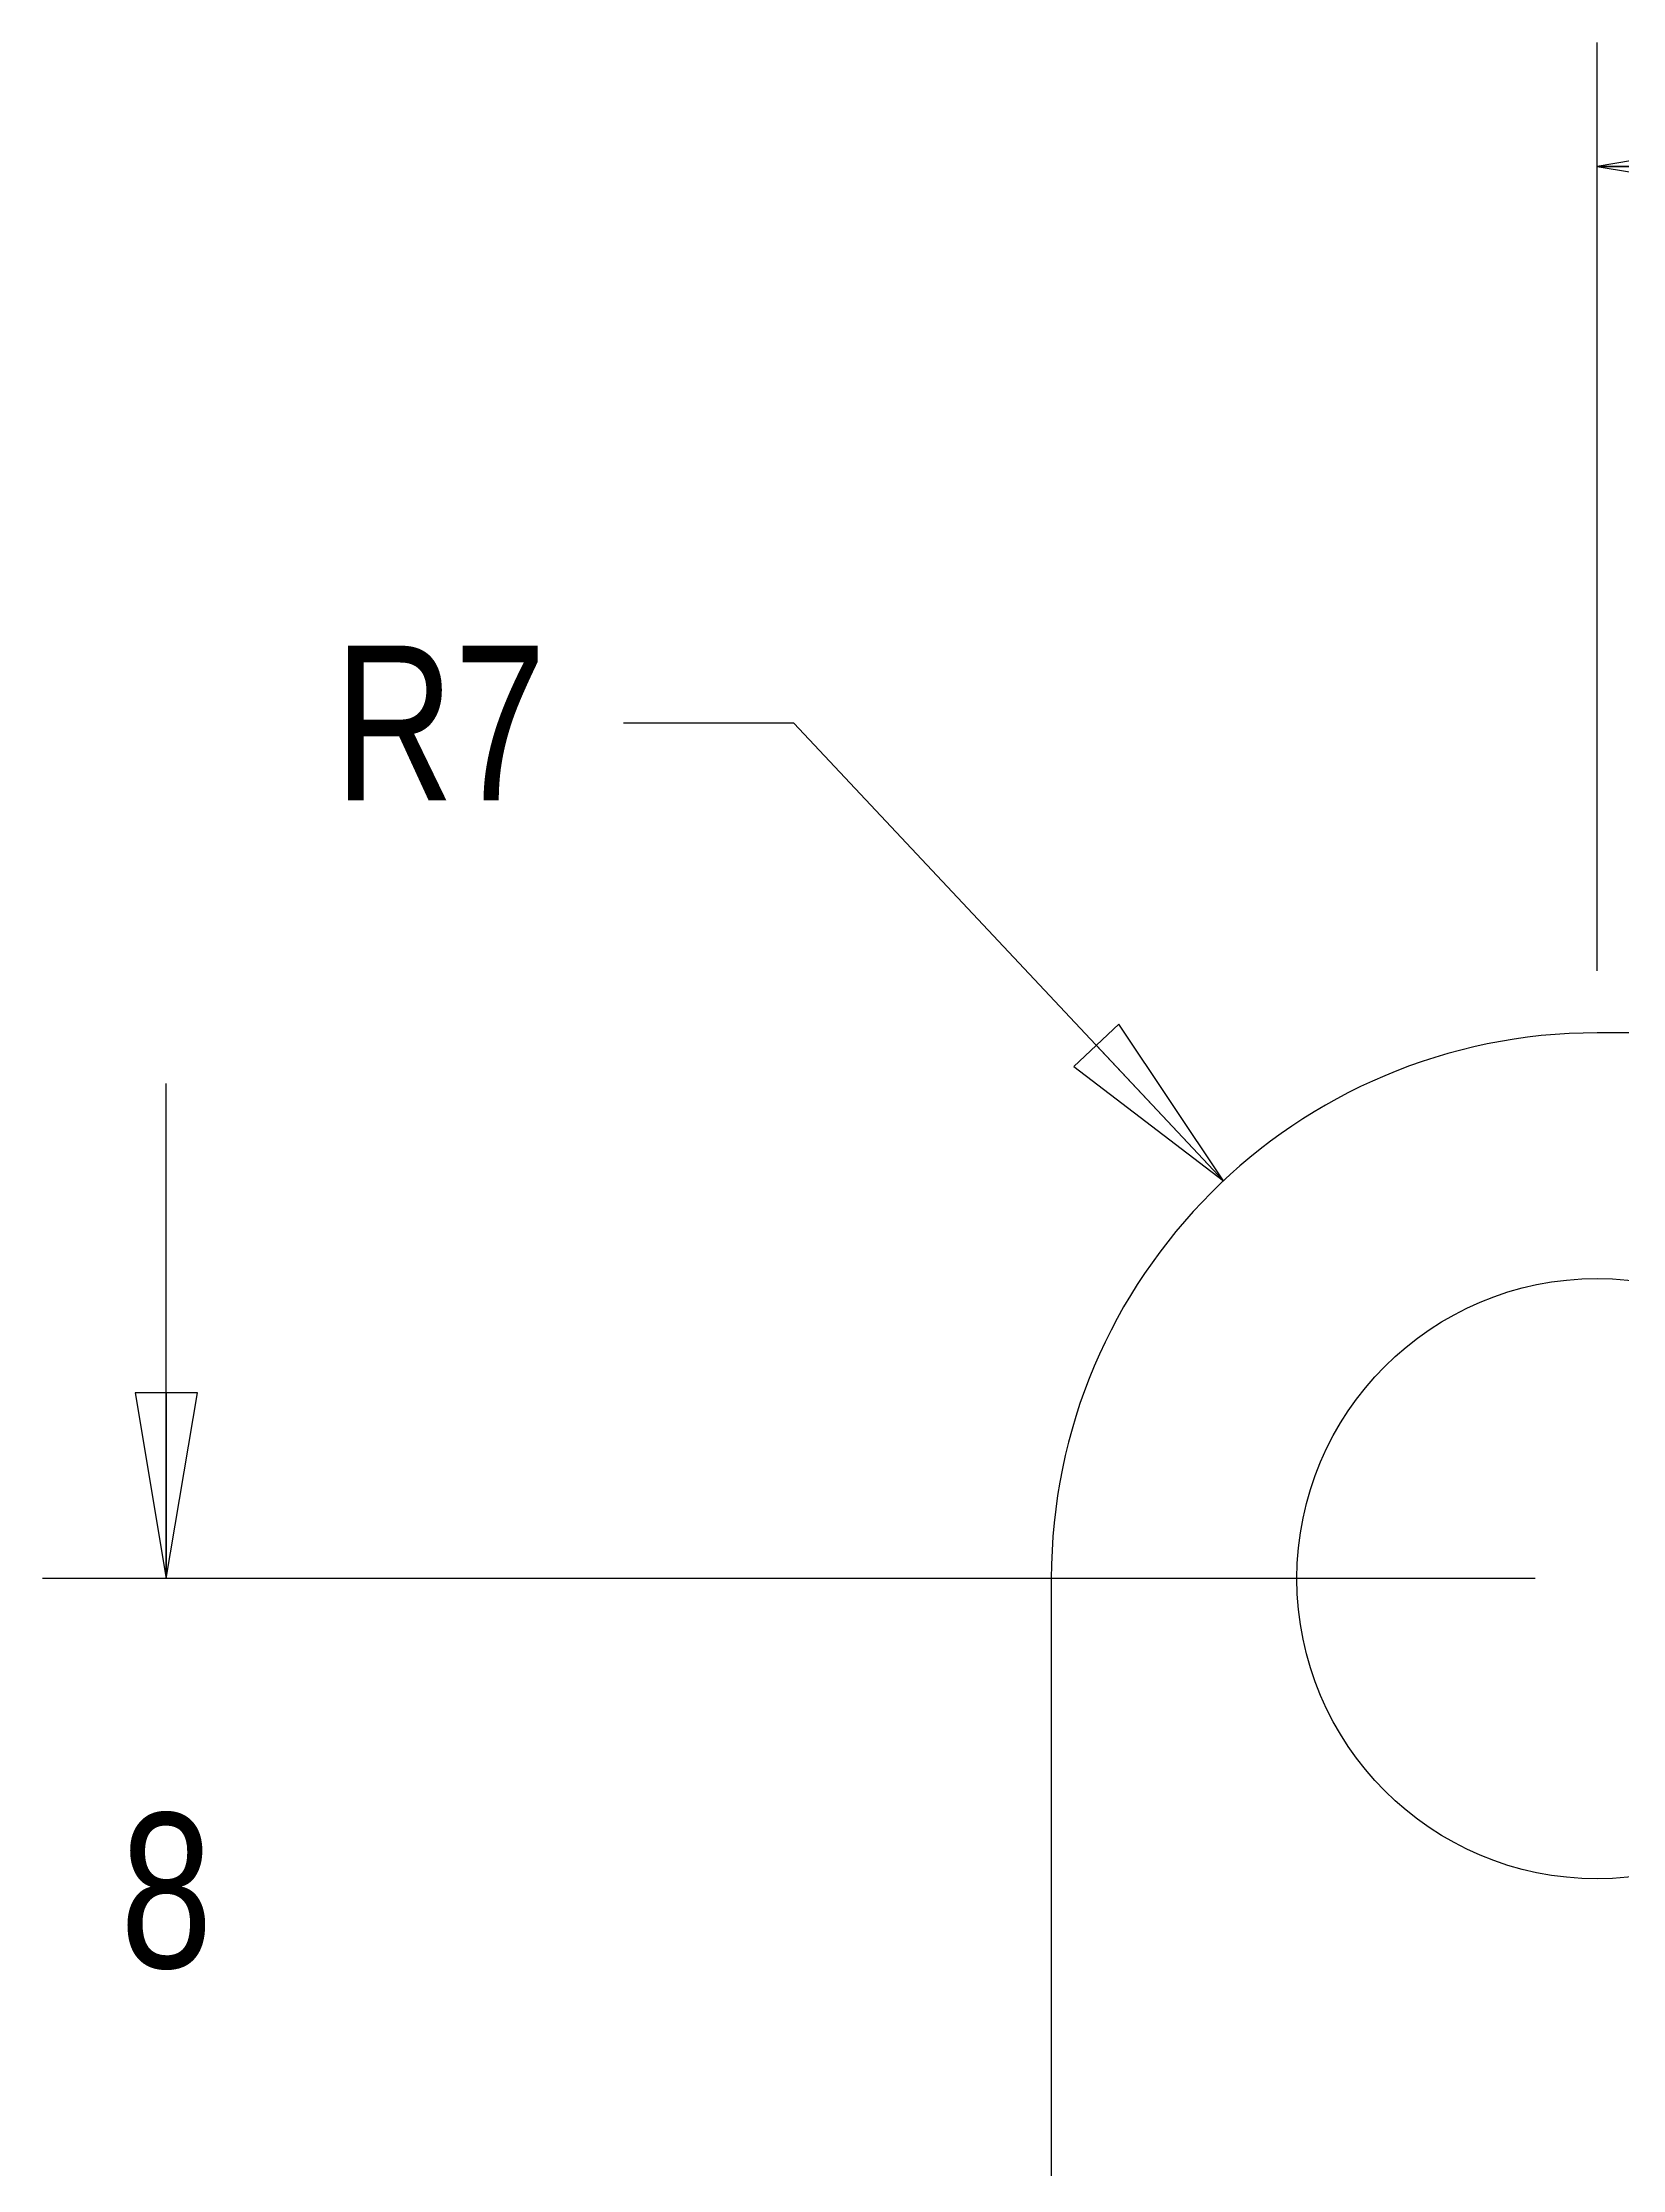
# Model space of a CAD drawing. Header units: millimetres. Extents: x 0 to 297, y 0 to 210.
# Drawn here: x 141.1 to 181.7, y 43.4 to 98 of the extents above; entities that cross this region are included whole.
import ezdxf

# ---------------------------------------------------------------- set-up
doc = ezdxf.new("R2010")
doc.units = ezdxf.units.MM
doc.header["$LTSCALE"] = 0.64311
doc.header["$MEASUREMENT"] = 0
doc.layers.get('0').update_dxf_attribs({"linetype": 'CONTINUOUS'})
doc.styles.get("Standard").update_dxf_attribs({"font": 'txt', "width": 0.8})
doc.dimstyles.new('DIMSTYLE_1', dxfattribs={"dimtxt": 0.15625, "dimasz": 0.1875, "dimexe": 0.125, "dimexo": 0.625, "dimgap": 0.078125, "dimtad": 1, "dimlfac": 0.5, "dimzin": 4, "dimtxsty": 'STANDARD', "dimblk": 'CLOSED', "dimblk1": 'CLOSED', "dimblk2": 'CLOSED', "dimcen": 2.5, "dimazin": 1, "dimtfac": 1, "dimtmove": 0, "dimatfit": 3, "dimldrblk": 'CLOSED', "dimtzin": 4})
doc.dimstyles.new('DIMSTYLE_2', dxfattribs={"dimtxt": 0.15625, "dimasz": 0.1875, "dimexe": 0.125, "dimexo": 0.625, "dimtad": 1, "dimlfac": 0.5, "dimzin": 4, "dimtxsty": 'STANDARD', "dimblk": 'CLOSED', "dimblk1": 'CLOSED', "dimblk2": 'CLOSED', "dimcen": 2.5, "dimazin": 1, "dimtfac": 1, "dimtmove": 0, "dimatfit": 3, "dimldrblk": 'CLOSED', "dimtzin": 4})

# ---------------------------------------------------------------- blocks, each defined once
blk = doc.blocks.new('_CLOSED')
at = {"color": 0, "linetype": 'ByBlock'}
for p, q in [((0, 0), (-1, 0.167)), ((-1, 0.167), (-1, -0.167)), ((-1, -0.167), (0, 0)), ((-1, 0), (0, 0))]:
    blk.add_line(p, q, dxfattribs=at)
blk = doc.blocks.new('*D5')
at = {"color": 2, "linetype": 'Continuous', "transparency": 16777216}
for p, q in [((144.312, 58.55), (144.312, 71.25)), ((179.424, 58.55), (141.137, 58.55)), ((165.424, 42.55), (141.137, 42.55)), ((144.312, 42.55), (144.312, 29.85))]:
    blk.add_line(p, q, dxfattribs=at)
at = {"color": 2, "linetype": 'Continuous', "transparency": 16777216, "xscale": 4.762499999999999, "yscale": 4.762499999999999, "zscale": 4.762499999999999}
for p, rotation in [((144.312, 58.55), -90.00000000000001), ((144.312, 42.55), 90)]:
    blk.add_blockref('_CLOSED', p, dxfattribs=dict(at, rotation=rotation))
at = {"color": 2, "linetype": 'Continuous', "transparency": 16777216, "insert": (144.312, 52.535), "char_height": 3.969, "width": 3.175, "attachment_point": 2, "line_spacing_factor": 0.9}
blk.add_mtext('8', dxfattribs=at)
blk = doc.blocks.new('*D6')
at = {"color": 2, "linetype": 'Continuous', "transparency": 16777216}
for p, q in [((160.404, 80.495), (156.038, 80.495)), ((171.428, 68.756), (160.404, 80.495))]:
    blk.add_line(p, q, dxfattribs=at)
at = {"color": 2, "linetype": 'Continuous', "transparency": 16777216, "xscale": 4.762499999999999, "yscale": 4.762499999999999, "zscale": 4.762499999999999, "rotation": -46.799676852800026}
blk.add_blockref('_CLOSED', (171.428, 68.756), dxfattribs=at)
at = {"color": 2, "linetype": 'Continuous', "transparency": 16777216, "insert": (154.054, 82.48), "char_height": 3.9688, "width": 6.35, "attachment_point": 3, "line_spacing_factor": 0.9}
blk.add_mtext('R7', dxfattribs=at)
blk = doc.blocks.new('*D7')
at = {"color": 2, "linetype": 'Continuous', "transparency": 16777216}
for p, q in [((181.012, 74.138), (181.012, 97.95)), ((205.012, 74.138), (205.012, 97.95)), ((181.012, 94.775), (187.852, 94.775)), ((205.012, 94.775), (198.171, 94.775))]:
    blk.add_line(p, q, dxfattribs=at)
at = {"color": 2, "linetype": 'Continuous', "transparency": 16777216, "xscale": 4.762499999999999, "yscale": 4.762499999999999, "zscale": 4.762499999999999, "rotation": 180}
blk.add_blockref('_CLOSED', (181.012, 94.775), dxfattribs=at)
at = {"color": 2, "linetype": 'Continuous', "transparency": 16777216, "xscale": 4.762499999999999, "yscale": 4.762499999999999, "zscale": 4.762499999999999}
blk.add_blockref('_CLOSED', (205.012, 94.775), dxfattribs=at)
at = {"color": 2, "linetype": 'Continuous', "transparency": 16777216, "insert": (193.012, 96.76), "char_height": 3.9688, "width": 6.35, "attachment_point": 2, "line_spacing_factor": 0.9}
blk.add_mtext('12', dxfattribs=at)

msp = doc.modelspace()

# ---------------------------------------------------------------- linework, layer by layer
at = {"color": 7, "linetype": 'Continuous'}
for p, q in [((205.012, 72.55), (181.012, 72.55)), ((167.012, 58.55), (167.012, 42.55))]:
    msp.add_line(p, q, dxfattribs=at)
msp.add_circle((181.012, 58.55), 7.7, dxfattribs=at)
msp.add_arc((181.012, 58.55), 14, 90, 180, dxfattribs=at)

# ---------------------------------------------------------------- dimensions: what is measured, and where the dimension line sits
at = {"color": 2, "linetype": 'Continuous'}
dim = msp.add_linear_dim(base=(205.012, 94.775), p1=(181.012, 72.55), p2=(205.012, 72.55), dimstyle='DIMSTYLE_1', dxfattribs=at)
dim.commit()
dim.dimension.update_dxf_attribs({"geometry": '*D7', "text_midpoint": (193.409, 94.775), "dimtype": 160})
dim = msp.add_radius_dim(center=(181.012, 58.55), mpoint=(171.428, 68.756), text='R<>', dimstyle='DIMSTYLE_2', dxfattribs=at)
dim.commit()
dim.dimension.update_dxf_attribs({"geometry": '*D6', "text_midpoint": (150.879, 80.495), "dimtype": 164})
dim = msp.add_linear_dim(base=(144.312, 58.55), p1=(167.012, 42.55), p2=(181.012, 58.55), angle=90, dimstyle='DIMSTYLE_1', dxfattribs=at)
dim.commit()
dim.dimension.update_dxf_attribs({"geometry": '*D5', "text_midpoint": (144.312, 50.55), "dimtype": 160})

doc.saveas('drawing.dxf')
